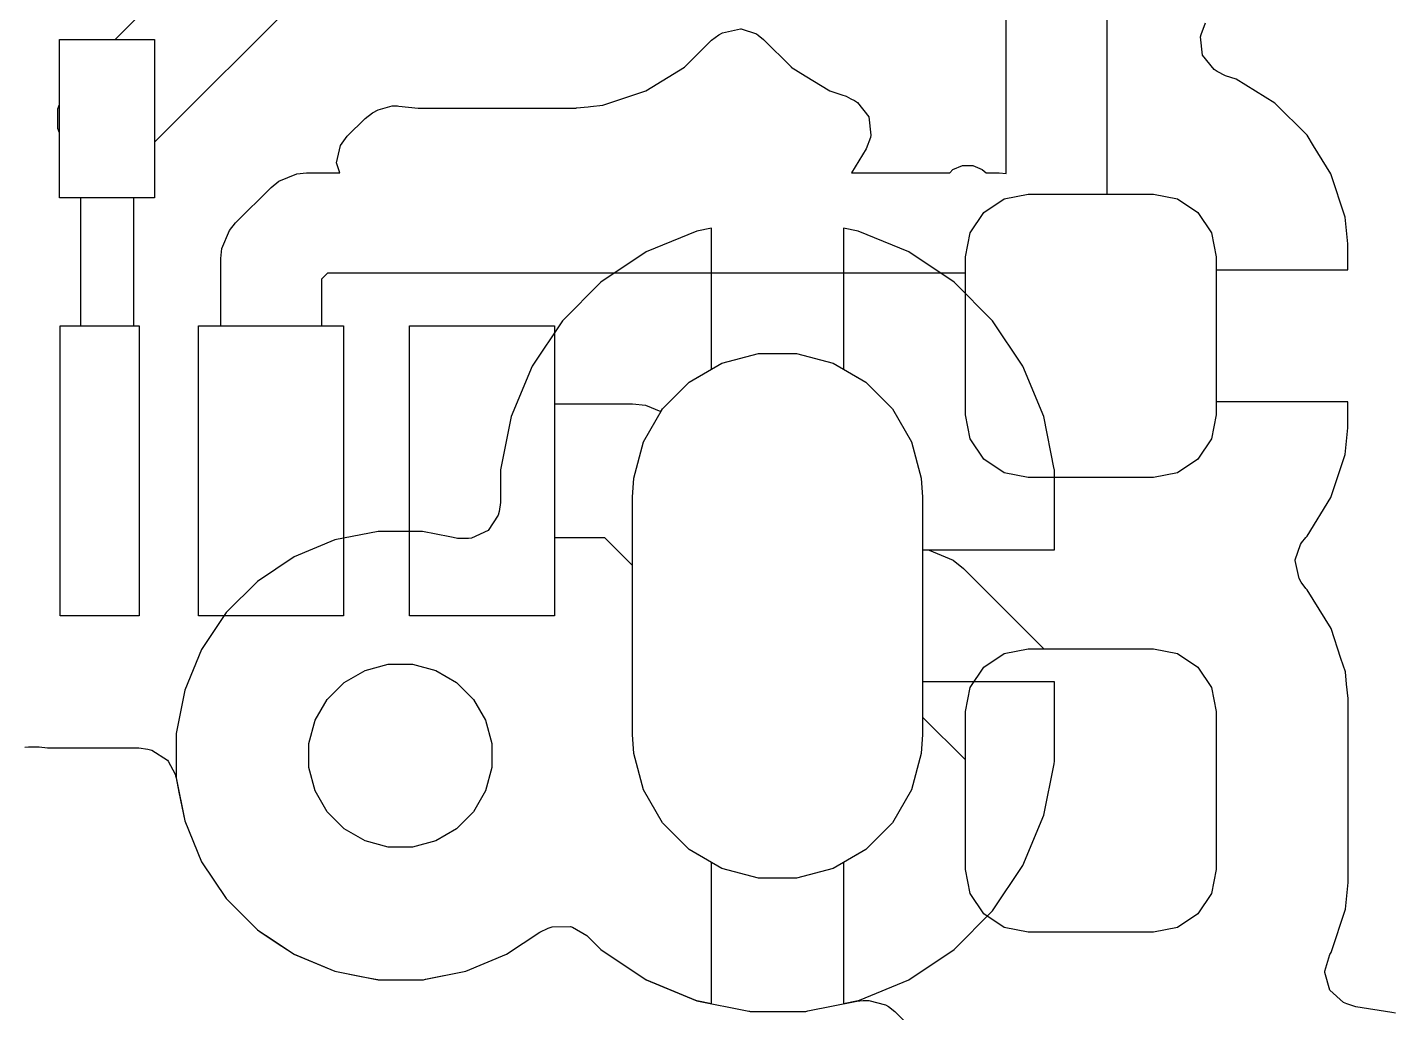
# Model space of a CAD drawing. Header units: millimetres. Extents: x 87.1 to 142.6, y -85.7 to -60.8.
# Drawn here: x 117.3 to 122.49, y -81.12 to -77.38 of the extents above; entities that cross this region are included whole.
import ezdxf

# ---------------------------------------------------------------- set-up
doc = ezdxf.new("R2010")
doc.units = ezdxf.units.MM
for name, color, linetype, true_color in [('B.Cu', 153, 'CONTINUOUS', 0x4d7fc4), ('B.Mask', 4, 'CONTINUOUS', 0x02ffee), ('F.Cu', 13, 'CONTINUOUS', 0xc83434), ('F.Mask', 201, 'CONTINUOUS', 0xd864ff), ('F.Paste', 253, 'CONTINUOUS', 0xb4a09a)]:
    doc.layers.add(name, color=color, linetype=linetype, true_color=true_color)

msp = doc.modelspace()

# ---------------------------------------------------------------- linework, layer by layer
at = {"layer": 'B.Cu', "linetype": 'CONTINUOUS'}
for p, q in [((119.835735, -78.150345), (119.644635, -78.229502)), ((119.835736, -78.150345), (119.835735, -78.150345)), ((119.891998, -78.139154), (119.835736, -78.150345)), ((119.892, -78.139156), (119.891998, -78.139154)), ((119.892, -78.674685), (119.892, -78.139156)), ((120.448261, -78.150345), (120.392, -78.139154)), ((120.392, -78.139154), (120.392, -78.674685)), ((120.448263, -78.150345), (120.448261, -78.150345)), ((120.639363, -78.229502), (120.448263, -78.150345)), ((119.644632, -78.229504), (119.472657, -78.344415)), ((119.644635, -78.229502), (119.644632, -78.229504)), ((120.639366, -78.229504), (120.639363, -78.229502)), ((120.639368, -78.229505), (120.639366, -78.229504)), ((120.811335, -78.34441), (120.639368, -78.229505)), ((119.472654, -78.344417), (119.326417, -78.490654)), ((119.472657, -78.344415), (119.472654, -78.344417)), ((120.811339, -78.344413), (120.811335, -78.34441)), ((120.811341, -78.344415), (120.811339, -78.344413)), ((120.811344, -78.344417), (120.811341, -78.344415)), ((120.957581, -78.490654), (120.811344, -78.344417)), ((119.326415, -78.490657), (119.211504, -78.662632)), ((119.326417, -78.490654), (119.326415, -78.490657)), ((120.957583, -78.490657), (120.957581, -78.490654)), ((120.957586, -78.49066), (120.957583, -78.490657)), ((120.957589, -78.490664), (120.957586, -78.49066)), ((121.072494, -78.662631), (120.957589, -78.490664)), ((119.211502, -78.662635), (119.13235, -78.853725)), ((119.211504, -78.662632), (119.211502, -78.662635)), ((119.807181, -78.723656), (119.892, -78.674685)), ((120.392, -78.674685), (120.476819, -78.723656)), ((121.072499, -78.662641), (121.072494, -78.662631)), ((121.151649, -78.853725), (121.072499, -78.662641)), ((119.705656, -78.825181), (119.807181, -78.723656)), ((120.476819, -78.723656), (120.578344, -78.825181)), ((119.132342, -78.853758), (119.092, -79.056574)), ((119.13235, -78.853725), (119.132342, -78.853758)), ((119.633866, -78.949524), (119.705656, -78.825181)), ((120.578344, -78.825181), (120.650134, -78.949524)), ((121.151651, -78.853733), (121.151649, -78.853725)), ((121.151654, -78.853752), (121.151651, -78.853733)), ((121.151656, -78.853757), (121.151654, -78.853752)), ((121.191408, -79.053608), (121.151656, -78.853757)), ((119.596705, -79.088211), (119.633866, -78.949524)), ((120.650134, -78.949524), (120.687295, -79.088211)), ((119.092, -79.056574), (119.092, -79.179499)), ((121.191909, -79.055843), (121.191408, -79.053608)), ((121.192, -79.056581), (121.191909, -79.055843)), ((121.192, -79.36), (121.192, -79.056581)), ((119.592, -79.16), (119.596705, -79.088211)), ((120.687295, -79.088211), (120.692, -79.16)), ((119.592, -80.06), (119.592, -79.16)), ((120.692, -79.16), (120.692, -79.36)), ((119.086975, -79.21444), (119.083064, -79.227757)), ((119.092, -79.179506), (119.086975, -79.21444)), ((119.092, -79.179499), (119.091999, -79.179503)), ((119.091999, -79.179503), (119.092, -79.179506)), ((119.083064, -79.227757), (119.045287, -79.286533)), ((118.463915, -79.322184), (118.309142, -79.386292)), ((118.463942, -79.322178), (118.463915, -79.322184)), ((118.628226, -79.2895), (118.463942, -79.322178)), ((118.628228, -79.2895), (118.628226, -79.2895)), ((118.628233, -79.2895), (118.628228, -79.2895)), ((118.795767, -79.2895), (118.628233, -79.2895)), ((118.79577, -79.2895), (118.795767, -79.2895)), ((118.899447, -79.310123), (118.79577, -79.2895)), ((118.912498, -79.312719), (118.899447, -79.310123)), ((118.929, -79.316001), (118.912498, -79.312719)), ((118.970831, -79.317121), (118.929, -79.316001)), ((118.981727, -79.315554), (118.970831, -79.317121)), ((118.981729, -79.315555), (118.981727, -79.315554)), ((118.98173, -79.315554), (118.981729, -79.315555)), ((118.981732, -79.315554), (118.98173, -79.315554)), ((119.045287, -79.286533), (118.981732, -79.315554)), ((120.692, -79.36), (121.192, -79.36)), ((118.309142, -79.386292), (118.169834, -79.479374)), ((118.169834, -79.479374), (118.051374, -79.597834)), ((118.051374, -79.597834), (117.958292, -79.737142)), ((117.958292, -79.737142), (117.894184, -79.891915)), ((118.498933, -79.862326), (118.578061, -79.816642)), ((118.578061, -79.816642), (118.666316, -79.792994)), ((118.666316, -79.792994), (118.757684, -79.792994)), ((118.757684, -79.792994), (118.845939, -79.816642)), ((118.845939, -79.816642), (118.925067, -79.862326)), ((117.894178, -79.891942), (117.8615, -80.056225)), ((117.894184, -79.891915), (117.894178, -79.891942)), ((118.434326, -79.926933), (118.498933, -79.862326)), ((118.925067, -79.862326), (118.989674, -79.926933)), ((121.192, -79.86), (120.692, -79.86)), ((120.692, -79.86), (120.692, -80.06)), ((121.192, -80.163418), (121.192, -79.86)), ((118.388642, -80.006061), (118.434326, -79.926933)), ((118.989674, -79.926933), (119.035358, -80.006061)), ((118.364994, -80.094316), (118.388642, -80.006061)), ((119.035358, -80.006061), (119.059006, -80.094316)), ((117.8615, -80.056225), (117.8615, -80.056226)), ((117.8615, -80.056226), (117.8615, -80.056228)), ((117.8615, -80.056228), (117.8615, -80.223771)), ((118.364994, -80.185684), (118.364994, -80.094316)), ((119.059006, -80.094316), (119.059006, -80.185684)), ((119.596705, -80.131789), (119.592, -80.06)), ((120.692, -80.06), (120.687295, -80.131789)), ((119.633866, -80.270476), (119.596705, -80.131789)), ((120.687295, -80.131789), (120.650134, -80.270476)), ((118.388642, -80.273939), (118.364994, -80.185684)), ((119.059006, -80.185684), (119.035358, -80.273939)), ((121.151651, -80.366266), (121.190483, -80.171039)), ((121.190483, -80.171039), (121.191204, -80.168318)), ((121.191204, -80.168318), (121.192, -80.163418)), ((117.8615, -80.223773), (117.861499, -80.223773)), ((117.861499, -80.223773), (117.894178, -80.388056)), ((117.8615, -80.223771), (117.8615, -80.223773)), ((118.434326, -80.353067), (118.388642, -80.273939)), ((119.035358, -80.273939), (118.989674, -80.353067)), ((119.705656, -80.394819), (119.633866, -80.270476)), ((120.650134, -80.270476), (120.578344, -80.394819)), ((118.498933, -80.417674), (118.434326, -80.353067)), ((118.989674, -80.353067), (118.925067, -80.417674)), ((117.894178, -80.388056), (117.894184, -80.388083)), ((117.894184, -80.388083), (117.958292, -80.542856)), ((119.807181, -80.496344), (119.705656, -80.394819)), ((120.578344, -80.394819), (120.476819, -80.496344)), ((121.072499, -80.557358), (121.151649, -80.366274)), ((121.151649, -80.366274), (121.151651, -80.366266)), ((118.578061, -80.463358), (118.498933, -80.417674)), ((118.666316, -80.487006), (118.578061, -80.463358)), ((118.845939, -80.463358), (118.757684, -80.487006)), ((118.925067, -80.417674), (118.845939, -80.463358)), ((118.757684, -80.487006), (118.666316, -80.487006)), ((119.892, -80.545314), (119.807181, -80.496344)), ((120.476819, -80.496344), (120.392, -80.545314)), ((117.958292, -80.542856), (118.051374, -80.682164)), ((119.892, -81.080841), (119.892, -80.545314)), ((120.392, -80.545314), (120.392, -81.080841)), ((120.957589, -80.729335), (121.072494, -80.557368)), ((121.072494, -80.557368), (121.072499, -80.557358)), ((118.051374, -80.682164), (118.169834, -80.800624)), ((120.811339, -80.875586), (120.957586, -80.729339)), ((120.957586, -80.729339), (120.957589, -80.729335)), ((118.169834, -80.800624), (118.200567, -80.821159)), ((118.200567, -80.821159), (118.30913, -80.893699)), ((119.114863, -80.893703), (119.240771, -80.809573)), ((119.240771, -80.809573), (119.2726, -80.794344)), ((119.2726, -80.794344), (119.287523, -80.789671)), ((119.287523, -80.789671), (119.357381, -80.788424)), ((119.357381, -80.788424), (119.357388, -80.788426)), ((119.357388, -80.788426), (119.364473, -80.79037)), ((119.364473, -80.79037), (119.419344, -80.82227)), ((119.419344, -80.82227), (119.472655, -80.875582)), ((119.472655, -80.875582), (119.472657, -80.875583)), ((119.472657, -80.875583), (119.47266, -80.875586)), ((119.47266, -80.875586), (119.472664, -80.875589)), ((119.472664, -80.875589), (119.644631, -80.990494)), ((120.639368, -80.990494), (120.811335, -80.875589)), ((120.811335, -80.875589), (120.811339, -80.875586)), ((118.30913, -80.893699), (118.309134, -80.893701)), ((118.309134, -80.893701), (118.309137, -80.893703)), ((118.309137, -80.893703), (118.463918, -80.957816)), ((118.960082, -80.957816), (119.114863, -80.893703)), ((118.463918, -80.957816), (118.628203, -80.990494)), ((118.795769, -80.990499), (118.960082, -80.957816)), ((118.628203, -80.990494), (118.628228, -80.990499)), ((118.628228, -80.990499), (118.628232, -80.9905)), ((118.628232, -80.9905), (118.628233, -80.9905)), ((118.628233, -80.9905), (118.795768, -80.9905)), ((118.795768, -80.9905), (118.795769, -80.990499)), ((119.644631, -80.990494), (119.644641, -80.990499)), ((119.644641, -80.990499), (119.83166, -81.067965)), ((120.452326, -81.06797), (120.639358, -80.990499)), ((120.639358, -80.990499), (120.639368, -80.990494)), ((119.83166, -81.067965), (119.834222, -81.069134)), ((119.834222, -81.069134), (119.835722, -81.069648)), ((119.835722, -81.069648), (119.835723, -81.069648)), ((119.835723, -81.069648), (119.835725, -81.069649)), ((119.835725, -81.069649), (119.892, -81.080842)), ((119.892, -81.080842), (119.892, -81.080841)), ((120.392, -81.080842), (120.448274, -81.069649)), ((120.392, -81.080841), (120.392, -81.080842)), ((120.448274, -81.069649), (120.448275, -81.069648)), ((120.448275, -81.069648), (120.448277, -81.069648)), ((120.448277, -81.069648), (120.449772, -81.069135)), ((120.449772, -81.069135), (120.452326, -81.06797))]:
    msp.add_line(p, q, dxfattribs=at)
at = {"layer": 'B.Mask', "linetype": 'CONTINUOUS'}
for p, q in [((119.931524, -78.651866), (120.070211, -78.614705)), ((120.070211, -78.614705), (120.213789, -78.614705)), ((120.213789, -78.614705), (120.352476, -78.651866)), ((119.807181, -78.723656), (119.931524, -78.651866)), ((120.352476, -78.651866), (120.476819, -78.723656)), ((119.705656, -78.825181), (119.807181, -78.723656)), ((120.476819, -78.723656), (120.578344, -78.825181)), ((119.633866, -78.949524), (119.705656, -78.825181)), ((120.578344, -78.825181), (120.650134, -78.949524)), ((119.596705, -79.088211), (119.633866, -78.949524)), ((120.650134, -78.949524), (120.687295, -79.088211)), ((119.592, -79.16), (119.596705, -79.088211)), ((120.687295, -79.088211), (120.692, -79.16)), ((119.592, -80.06), (119.592, -79.16)), ((120.692, -79.16), (120.692, -80.06)), ((118.498933, -79.862326), (118.578061, -79.816642)), ((118.578061, -79.816642), (118.666316, -79.792994)), ((118.666316, -79.792994), (118.757684, -79.792994)), ((118.757684, -79.792994), (118.845939, -79.816642)), ((118.845939, -79.816642), (118.925067, -79.862326)), ((118.434326, -79.926933), (118.498933, -79.862326)), ((118.925067, -79.862326), (118.989674, -79.926933)), ((118.388642, -80.006061), (118.434326, -79.926933)), ((118.989674, -79.926933), (119.035358, -80.006061)), ((118.364994, -80.094316), (118.388642, -80.006061)), ((119.035358, -80.006061), (119.059006, -80.094316)), ((118.364994, -80.185684), (118.364994, -80.094316)), ((119.059006, -80.094316), (119.059006, -80.185684)), ((119.596705, -80.131789), (119.592, -80.06)), ((120.692, -80.06), (120.687295, -80.131789)), ((119.633866, -80.270476), (119.596705, -80.131789)), ((120.687295, -80.131789), (120.650134, -80.270476)), ((118.388642, -80.273939), (118.364994, -80.185684)), ((119.059006, -80.185684), (119.035358, -80.273939)), ((118.434326, -80.353067), (118.388642, -80.273939)), ((119.035358, -80.273939), (118.989674, -80.353067)), ((119.705656, -80.394819), (119.633866, -80.270476)), ((120.650134, -80.270476), (120.578344, -80.394819)), ((118.498933, -80.417674), (118.434326, -80.353067)), ((118.989674, -80.353067), (118.925067, -80.417674)), ((119.807181, -80.496344), (119.705656, -80.394819)), ((120.578344, -80.394819), (120.476819, -80.496344)), ((118.578061, -80.463358), (118.498933, -80.417674)), ((118.666316, -80.487006), (118.578061, -80.463358)), ((118.845939, -80.463358), (118.757684, -80.487006)), ((118.925067, -80.417674), (118.845939, -80.463358)), ((118.757684, -80.487006), (118.666316, -80.487006)), ((119.931524, -80.568134), (119.807181, -80.496344)), ((120.476819, -80.496344), (120.352476, -80.568134)), ((120.070211, -80.605295), (119.931524, -80.568134)), ((120.352476, -80.568134), (120.213789, -80.605295)), ((120.213789, -80.605295), (120.070211, -80.605295))]:
    msp.add_line(p, q, dxfattribs=at)
at = {"layer": 'F.Cu', "linetype": 'CONTINUOUS'}
for p, q in [((117.630593, -77.424), (118.481297, -76.573296)), ((118.600859, -76.992549), (117.780001, -77.813408)), ((121.3905, -77.004), (121.3905, -78.01)), ((121.0095, -77.931708), (121.0095, -77.183)), ((119.919821, -77.40547), (119.933541, -77.397978)), ((119.933541, -77.397978), (120.001798, -77.383128)), ((120.001798, -77.383128), (120.003608, -77.383257)), ((120.003608, -77.383257), (120.061808, -77.402625)), ((120.061808, -77.402625), (120.068321, -77.406811)), ((121.747727, -77.4042), (121.764243, -77.360968)), ((117.420001, -77.670322), (117.420001, -77.424)), ((117.420001, -77.424), (117.630593, -77.424)), ((119.78985, -77.52834), (119.891574, -77.426614)), ((119.891574, -77.426614), (119.919821, -77.40547)), ((120.068321, -77.406811), (120.088956, -77.423439)), ((120.088956, -77.423439), (120.193461, -77.527944)), ((121.746048, -77.413577), (121.747727, -77.4042)), ((121.753612, -77.483034), (121.746048, -77.413577)), ((121.797527, -77.537378), (121.753612, -77.483034)), ((119.643016, -77.618908), (119.78985, -77.52834)), ((120.193461, -77.527944), (120.193465, -77.527947)), ((120.193465, -77.527947), (120.193471, -77.52795)), ((120.193471, -77.52795), (120.19348, -77.527957)), ((120.19348, -77.527957), (120.246983, -77.560958)), ((121.808937, -77.545277), (121.797527, -77.537378)), ((121.840513, -77.56103), (121.808937, -77.545277)), ((120.246983, -77.560958), (120.340188, -77.618448)), ((121.8813, -77.574545), (121.840513, -77.56103)), ((121.881301, -77.574546), (121.8813, -77.574545)), ((121.881306, -77.574549), (121.881301, -77.574546)), ((121.881311, -77.574551), (121.881306, -77.574549)), ((121.881313, -77.574552), (121.881311, -77.574551)), ((121.88132, -77.574556), (121.881313, -77.574552)), ((122.028018, -77.665041), (121.88132, -77.574556)), ((119.479253, -77.673174), (119.643016, -77.618908)), ((120.340188, -77.618448), (120.340199, -77.618453)), ((120.340199, -77.618453), (120.38597, -77.63362)), ((120.38597, -77.63362), (120.401741, -77.638846)), ((120.401741, -77.638846), (120.420587, -77.648248)), ((120.420587, -77.648248), (120.433318, -77.654599)), ((120.433318, -77.654599), (120.444729, -77.662499)), ((120.444729, -77.662499), (120.488643, -77.716842)), ((117.413161, -77.686835), (117.420001, -77.670322)), ((117.413161, -77.761165), (117.413161, -77.686835)), ((118.578481, -77.722738), (118.606727, -77.701595)), ((118.606727, -77.701595), (118.627862, -77.690054)), ((118.627862, -77.690054), (118.680319, -77.675084)), ((118.680319, -77.675084), (118.681568, -77.675014)), ((118.681568, -77.675014), (118.695546, -77.675332)), ((118.695546, -77.675332), (118.696135, -77.675204)), ((118.696135, -77.675204), (118.696538, -77.675354)), ((118.696538, -77.675354), (118.701113, -77.675458)), ((118.701113, -77.675458), (118.706212, -77.675979)), ((118.706212, -77.675979), (118.706217, -77.675981)), ((118.706217, -77.675981), (118.706218, -77.67598)), ((118.706218, -77.67598), (118.779823, -77.6835)), ((118.779823, -77.6835), (119.378176, -77.683499)), ((119.378176, -77.683499), (119.378184, -77.683498)), ((119.378184, -77.683498), (119.378187, -77.683498)), ((119.378187, -77.683498), (119.378195, -77.683497)), ((119.378195, -77.683497), (119.378485, -77.683479)), ((119.378485, -77.683479), (119.379501, -77.683363)), ((119.379501, -77.683363), (119.423842, -77.678833)), ((119.423842, -77.678833), (119.433531, -77.677844)), ((119.433531, -77.677843), (119.479253, -77.673174)), ((119.433531, -77.677844), (119.433531, -77.677843)), ((122.028028, -77.665048), (122.028018, -77.665041)), ((122.028034, -77.665052), (122.028028, -77.665048)), ((122.028038, -77.665055), (122.028034, -77.665052)), ((122.02804, -77.665057), (122.028038, -77.665055)), ((122.028043, -77.665059), (122.02804, -77.665057)), ((122.149939, -77.786955), (122.028043, -77.665059)), ((117.420001, -77.777677), (117.413161, -77.761165)), ((118.510906, -77.790313), (118.578481, -77.722738)), ((120.488643, -77.716842), (120.496207, -77.786301)), ((117.420001, -78.024), (117.420001, -77.777677)), ((117.780001, -77.813408), (117.780001, -78.024)), ((118.485649, -77.825741), (118.490843, -77.816621)), ((118.490843, -77.816621), (118.510906, -77.790313)), ((120.494529, -77.795671), (120.478008, -77.838915)), ((120.496206, -77.786304), (120.494529, -77.795671)), ((120.496207, -77.786301), (120.496206, -77.786304)), ((122.149941, -77.786958), (122.149939, -77.786955)), ((122.149944, -77.786961), (122.149941, -77.786958)), ((122.149947, -77.786965), (122.149944, -77.786961)), ((122.149952, -77.786973), (122.149947, -77.786965)), ((122.149957, -77.78698), (122.149952, -77.786973)), ((122.1748, -77.827257), (122.149957, -77.78698)), ((118.469482, -77.891521), (118.485649, -77.825741)), ((120.478008, -77.838915), (120.422441, -77.929)), ((122.240448, -77.933688), (122.1748, -77.827257)), ((118.481954, -77.929), (118.469482, -77.891521)), ((120.794796, -77.929), (120.806943, -77.916853)), ((120.806943, -77.916853), (120.842991, -77.901921)), ((120.842991, -77.901921), (120.882009, -77.901921)), ((120.882009, -77.901921), (120.918057, -77.916853)), ((120.918057, -77.916853), (120.932859, -77.929)), ((118.221796, -77.984796), (118.250664, -77.961104)), ((118.250664, -77.961104), (118.319335, -77.93266)), ((118.319335, -77.93266), (118.3565, -77.929)), ((118.3565, -77.929), (118.481954, -77.929)), ((120.422441, -77.929), (120.794796, -77.929)), ((120.932859, -77.929), (120.982, -77.929)), ((120.982, -77.929), (121.0095, -77.931708)), ((122.240453, -77.933699), (122.240448, -77.933688)), ((122.29468, -78.097347), (122.240453, -77.933699)), ((117.500001, -78.024), (117.420001, -78.024)), ((117.500001, -78.51), (117.500001, -78.024)), ((117.780001, -78.024), (117.700001, -78.024)), ((117.700001, -78.024), (117.700001, -78.51)), ((118.087296, -78.119296), (118.221796, -77.984796)), ((121.3905, -78.01), (121.5675, -78.01)), ((121.5675, -78.01), (121.658387, -78.028079)), ((121.658387, -78.028079), (121.735438, -78.079562)), ((118.063605, -78.148164), (118.087296, -78.119296)), ((121.735438, -78.079562), (121.786921, -78.156613)), ((122.304998, -78.198345), (122.29468, -78.097347)), ((118.03516, -78.216835), (118.063605, -78.148164)), ((121.786921, -78.156613), (121.805, -78.2475)), ((118.0315, -78.254), (118.03516, -78.216835)), ((122.304999, -78.19836), (122.304998, -78.198345)), ((122.304999, -78.198364), (122.304999, -78.19836)), ((122.304999, -78.2975), (122.304999, -78.198364)), ((118.0315, -78.51), (118.0315, -78.254)), ((121.805, -78.2475), (121.805, -78.2975)), ((118.435408, -78.31), (118.4125, -78.332908)), ((118.4125, -78.332908), (118.4125, -78.51)), ((120.855, -78.31), (118.435408, -78.31)), ((120.855, -78.8475), (120.855, -78.31)), ((121.805, -78.2975), (122.304999, -78.2975)), ((117.422, -79.61), (117.422, -78.51)), ((117.422, -78.51), (117.500001, -78.51)), ((117.700001, -78.51), (117.722, -78.51)), ((117.722, -78.51), (117.722, -79.61)), ((117.947, -79.61), (117.947, -78.51)), ((117.947, -78.51), (118.0315, -78.51)), ((118.4125, -78.51), (118.497, -78.51)), ((118.497, -78.51), (118.497, -79.61)), ((118.747, -79.61), (118.747, -78.51)), ((118.747, -78.51), (119.297, -78.51)), ((119.297, -78.51), (119.297, -78.806)), ((119.931524, -78.651866), (120.070211, -78.614705)), ((120.070211, -78.614705), (120.213789, -78.614705)), ((120.213789, -78.614705), (120.352476, -78.651866)), ((119.807181, -78.723656), (119.931524, -78.651866)), ((120.352476, -78.651866), (120.476819, -78.723656)), ((119.705656, -78.825181), (119.807181, -78.723656)), ((120.476819, -78.723656), (120.578344, -78.825181)), ((122.305, -78.7975), (121.805, -78.7975)), ((121.805, -78.7975), (121.805, -78.8475)), ((122.305, -78.896641), (122.305, -78.7975)), ((119.297, -78.806), (119.592, -78.806)), ((119.592, -78.806), (119.641553, -78.810881)), ((119.641553, -78.810881), (119.699947, -78.835068)), ((119.699947, -78.835068), (119.705656, -78.825181)), ((120.578344, -78.825181), (120.650134, -78.949524)), ((120.873079, -78.938387), (120.855, -78.8475)), ((121.805, -78.8475), (121.786921, -78.938387)), ((122.29468, -78.997652), (122.304999, -78.896654)), ((122.304999, -78.896654), (122.305, -78.896641)), ((120.650134, -78.949524), (120.687295, -79.088211)), ((120.924562, -79.015438), (120.873079, -78.938387)), ((121.786921, -78.938387), (121.735438, -79.015438)), ((122.240453, -79.1613), (122.29468, -78.997652)), ((121.001613, -79.066921), (120.924562, -79.015438)), ((121.735438, -79.015438), (121.658387, -79.066921)), ((120.687295, -79.088211), (120.692, -79.16)), ((121.0925, -79.085), (121.001613, -79.066921)), ((121.5675, -79.085), (121.0925, -79.085)), ((121.658387, -79.066921), (121.5675, -79.085)), ((120.692, -79.16), (120.692, -79.358413)), ((122.149947, -79.308035), (122.240448, -79.161311)), ((122.240448, -79.161311), (122.240453, -79.1613)), ((119.48679, -79.314), (119.297, -79.314)), ((119.297, -79.314), (119.297, -79.61)), ((119.592, -79.41921), (119.48679, -79.314)), ((122.128812, -79.333177), (122.145452, -79.312529)), ((122.145452, -79.312529), (122.149947, -79.308035)), ((120.692, -79.358413), (120.717053, -79.360881)), ((120.717053, -79.360881), (120.808615, -79.398807)), ((122.105258, -79.397884), (122.124627, -79.339689)), ((122.124627, -79.339689), (122.128812, -79.333177)), ((119.592, -80.06), (119.592, -79.41921)), ((120.808615, -79.398807), (120.808619, -79.398811)), ((120.808619, -79.398811), (120.847105, -79.430395)), ((122.105129, -79.399688), (122.105258, -79.397884)), ((122.11998, -79.467957), (122.105129, -79.399688)), ((120.847105, -79.430395), (121.15171, -79.735)), ((122.127472, -79.481678), (122.11998, -79.467957)), ((122.145665, -79.505982), (122.127472, -79.481678)), ((122.148624, -79.509934), (122.145665, -79.505982)), ((122.15034, -79.51165), (122.148624, -79.509934)), ((122.240908, -79.658484), (122.15034, -79.51165)), ((117.722, -79.61), (117.422, -79.61)), ((118.497, -79.61), (117.947, -79.61)), ((119.297, -79.61), (118.747, -79.61)), ((122.278264, -79.771216), (122.240908, -79.658484)), ((121.15171, -79.735), (121.5675, -79.735)), ((121.5675, -79.735), (121.658387, -79.753079)), ((121.658387, -79.753079), (121.735438, -79.804562)), ((122.295174, -79.822247), (122.278264, -79.771216)), ((118.498933, -79.862326), (118.578061, -79.816642)), ((118.578061, -79.816642), (118.666316, -79.792994)), ((118.666316, -79.792994), (118.757684, -79.792994)), ((118.757684, -79.792994), (118.845939, -79.816642)), ((118.845939, -79.816642), (118.925067, -79.862326)), ((121.735438, -79.804562), (121.786921, -79.881613)), ((122.299988, -79.869378), (122.295174, -79.822247)), ((118.434326, -79.926933), (118.498933, -79.862326)), ((118.925067, -79.862326), (118.989674, -79.926933)), ((121.786921, -79.881613), (121.805, -79.9725)), ((122.305499, -79.923324), (122.299988, -79.869378)), ((118.388642, -80.006061), (118.434326, -79.926933)), ((118.989674, -79.926933), (119.035358, -80.006061)), ((122.3055, -80.621677), (122.305499, -79.923324)), ((120.855, -80.15671), (120.692, -79.99371)), ((120.692, -79.99371), (120.692, -80.06)), ((121.805, -79.9725), (121.805, -80.5725)), ((118.364994, -80.094316), (118.388642, -80.006061)), ((119.035358, -80.006061), (119.059006, -80.094316)), ((118.364994, -80.185684), (118.364994, -80.094316)), ((119.059006, -80.094316), (119.059006, -80.185684)), ((119.596705, -80.131789), (119.592, -80.06)), ((120.692, -80.06), (120.687295, -80.131789)), ((117.287596, -80.108593), (117.302143, -80.107029)), ((117.302143, -80.107029), (117.315387, -80.10632)), ((117.315387, -80.10632), (117.328608, -80.10632)), ((117.328608, -80.10632), (117.341864, -80.107031)), ((117.341864, -80.107031), (117.374127, -80.1105)), ((117.374127, -80.1105), (117.72013, -80.110499)), ((117.72013, -80.110499), (117.755062, -80.115521)), ((117.755062, -80.115521), (117.770059, -80.119925)), ((117.770059, -80.119925), (117.828825, -80.157686)), ((119.633866, -80.270476), (119.596705, -80.131789)), ((120.687295, -80.131789), (120.650134, -80.270476)), ((117.828825, -80.157686), (117.832123, -80.161491)), ((117.832123, -80.161491), (117.858145, -80.210419)), ((118.388642, -80.273939), (118.364994, -80.185684)), ((119.059006, -80.185684), (119.035358, -80.273939)), ((120.855, -80.5725), (120.855, -80.15671)), ((117.858145, -80.210419), (117.859727, -80.216285)), ((117.859727, -80.216285), (117.861619, -80.224373)), ((117.861619, -80.224373), (117.872429, -80.278716)), ((117.872429, -80.278716), (117.894178, -80.388056)), ((118.434326, -80.353067), (118.388642, -80.273939)), ((119.035358, -80.273939), (118.989674, -80.353067)), ((119.705656, -80.394819), (119.633866, -80.270476)), ((120.650134, -80.270476), (120.578344, -80.394819)), ((118.498933, -80.417674), (118.434326, -80.353067)), ((118.989674, -80.353067), (118.925067, -80.417674)), ((117.894178, -80.388056), (117.894184, -80.388083)), ((117.894184, -80.388083), (117.958292, -80.542856)), ((119.807181, -80.496344), (119.705656, -80.394819)), ((120.578344, -80.394819), (120.476819, -80.496344)), ((118.578061, -80.463358), (118.498933, -80.417674)), ((118.666316, -80.487006), (118.578061, -80.463358)), ((118.845939, -80.463358), (118.757684, -80.487006)), ((118.925067, -80.417674), (118.845939, -80.463358)), ((118.757684, -80.487006), (118.666316, -80.487006)), ((119.931524, -80.568134), (119.807181, -80.496344)), ((120.476819, -80.496344), (120.352476, -80.568134)), ((117.958292, -80.542856), (118.051374, -80.682164)), ((120.070211, -80.605295), (119.931524, -80.568134)), ((120.352476, -80.568134), (120.213789, -80.605295)), ((120.213789, -80.605295), (120.070211, -80.605295)), ((120.873079, -80.663387), (120.855, -80.5725)), ((121.805, -80.5725), (121.786921, -80.663387)), ((120.924562, -80.740438), (120.873079, -80.663387)), ((121.786921, -80.663387), (121.735438, -80.740438)), ((122.295174, -80.722753), (122.3055, -80.621677)), ((118.051374, -80.682164), (118.169833, -80.800623)), ((122.240908, -80.886516), (122.295174, -80.722753)), ((121.001613, -80.791921), (120.924562, -80.740438)), ((121.735438, -80.740438), (121.658387, -80.791921)), ((118.169833, -80.800623), (118.169838, -80.800627)), ((118.169838, -80.800627), (118.188356, -80.813)), ((118.188356, -80.813), (118.262494, -80.862537)), ((119.114863, -80.893703), (119.240351, -80.809853)), ((119.240351, -80.809853), (119.272179, -80.794626)), ((119.272179, -80.794626), (119.287102, -80.789953)), ((119.287102, -80.789953), (119.35696, -80.788708)), ((119.35696, -80.788708), (119.356964, -80.788709)), ((119.356964, -80.788709), (119.364049, -80.790653)), ((119.364049, -80.790653), (119.41892, -80.822553)), ((119.41892, -80.822553), (119.472336, -80.87597)), ((121.0925, -80.81), (121.001613, -80.791921)), ((121.5675, -80.81), (121.0925, -80.81)), ((121.658387, -80.791921), (121.5675, -80.81)), ((118.262494, -80.862537), (118.309137, -80.893703)), ((119.472336, -80.87597), (119.472342, -80.875975)), ((119.472342, -80.875975), (119.472349, -80.87598)), ((119.472349, -80.87598), (119.472348, -80.87598)), ((119.472348, -80.87598), (119.472411, -80.876032)), ((119.472411, -80.876032), (119.472448, -80.876046)), ((119.472448, -80.876046), (119.644402, -80.990941)), ((118.309137, -80.893703), (118.309138, -80.893703)), ((118.309138, -80.893703), (118.309139, -80.893704)), ((118.309139, -80.893704), (118.309141, -80.893705)), ((118.309141, -80.893705), (118.310158, -80.894384)), ((118.310158, -80.894384), (118.314743, -80.896025)), ((118.314743, -80.896025), (118.344201, -80.908227)), ((118.344201, -80.908227), (118.463918, -80.957816)), ((118.960082, -80.957816), (119.114863, -80.893703)), ((122.217833, -80.957341), (122.236286, -80.894009)), ((122.236286, -80.894009), (122.240907, -80.886518)), ((122.240907, -80.886518), (122.240908, -80.886516)), ((118.463918, -80.957816), (118.562787, -80.977482)), ((118.562787, -80.977482), (118.625257, -80.989908)), ((118.807742, -80.988117), (118.960082, -80.957816)), ((122.217759, -80.96252), (122.217833, -80.957341)), ((122.236482, -81.029833), (122.217759, -80.96252)), ((118.625257, -80.989908), (118.627492, -80.990409)), ((118.627492, -80.990409), (118.62823, -80.9905)), ((118.62823, -80.9905), (118.795768, -80.9905)), ((118.795768, -80.9905), (118.799889, -80.9905)), ((118.799889, -80.9905), (118.807742, -80.988117)), ((119.644402, -80.990941), (119.83558, -81.07013)), ((122.288626, -81.076338), (122.236482, -81.029833)), ((119.83558, -81.07013), (120.027394, -81.108284)), ((120.257442, -81.108116), (120.44332, -81.071144)), ((120.44332, -81.071144), (120.466378, -81.068768)), ((120.466378, -81.068768), (120.488044, -81.068572)), ((120.488044, -81.068572), (120.551953, -81.085643)), ((120.551953, -81.085643), (120.56251, -81.091843)), ((122.301168, -81.082284), (122.288626, -81.076338)), ((122.33489, -81.092711), (122.301168, -81.082284)), ((120.027394, -81.108284), (120.033147, -81.109428)), ((120.033147, -81.109428), (120.035578, -81.109912)), ((120.035578, -81.109912), (120.037795, -81.110409)), ((120.037795, -81.110409), (120.038532, -81.1105)), ((120.038532, -81.1105), (120.245466, -81.1105)), ((120.245466, -81.1105), (120.249587, -81.1105)), ((120.249587, -81.1105), (120.257442, -81.108116)), ((120.56251, -81.091843), (120.587396, -81.111086)), ((120.587396, -81.111086), (120.631648, -81.155338)), ((122.471293, -81.114315), (122.33489, -81.092711)), ((122.4713, -81.114316), (122.471293, -81.114315)), ((122.485697, -81.116597), (122.4713, -81.114316))]:
    msp.add_line(p, q, dxfattribs=at)
at = {"layer": 'F.Mask', "linetype": 'CONTINUOUS'}
for p, q in [((117.420001, -78.024), (117.420001, -77.424)), ((117.420001, -77.424), (117.780001, -77.424)), ((117.780001, -77.424), (117.780001, -78.024)), ((117.780001, -78.024), (117.420001, -78.024)), ((121.001613, -78.028079), (121.0925, -78.01)), ((121.0925, -78.01), (121.5675, -78.01)), ((121.5675, -78.01), (121.658387, -78.028079)), ((120.924562, -78.079562), (121.001613, -78.028079)), ((121.658387, -78.028079), (121.735438, -78.079562)), ((120.873079, -78.156613), (120.924562, -78.079562)), ((121.735438, -78.079562), (121.786921, -78.156613)), ((120.855, -78.2475), (120.873079, -78.156613)), ((121.786921, -78.156613), (121.805, -78.2475)), ((120.855, -78.8475), (120.855, -78.2475)), ((121.805, -78.2475), (121.805, -78.8475)), ((117.422, -79.61), (117.422, -78.51)), ((117.422, -78.51), (117.722, -78.51)), ((117.722, -78.51), (117.722, -79.61)), ((117.947, -79.61), (117.947, -78.51)), ((117.947, -78.51), (118.497, -78.51)), ((118.497, -78.51), (118.497, -79.61)), ((118.747, -79.61), (118.747, -78.51)), ((118.747, -78.51), (119.297, -78.51)), ((119.297, -78.51), (119.297, -79.61)), ((119.931524, -78.651866), (120.070211, -78.614705)), ((120.070211, -78.614705), (120.213789, -78.614705)), ((120.213789, -78.614705), (120.352476, -78.651866)), ((119.807181, -78.723656), (119.931524, -78.651866)), ((120.352476, -78.651866), (120.476819, -78.723656)), ((119.705656, -78.825181), (119.807181, -78.723656)), ((120.476819, -78.723656), (120.578344, -78.825181)), ((119.633866, -78.949524), (119.705656, -78.825181)), ((120.578344, -78.825181), (120.650134, -78.949524)), ((120.873079, -78.938387), (120.855, -78.8475)), ((121.805, -78.8475), (121.786921, -78.938387)), ((119.596705, -79.088211), (119.633866, -78.949524)), ((120.650134, -78.949524), (120.687295, -79.088211)), ((120.924562, -79.015438), (120.873079, -78.938387)), ((121.786921, -78.938387), (121.735438, -79.015438)), ((121.001613, -79.066921), (120.924562, -79.015438)), ((121.735438, -79.015438), (121.658387, -79.066921)), ((119.592, -79.16), (119.596705, -79.088211)), ((120.687295, -79.088211), (120.692, -79.16)), ((121.0925, -79.085), (121.001613, -79.066921)), ((121.5675, -79.085), (121.0925, -79.085)), ((121.658387, -79.066921), (121.5675, -79.085)), ((119.592, -80.06), (119.592, -79.16)), ((120.692, -79.16), (120.692, -80.06)), ((117.722, -79.61), (117.422, -79.61)), ((118.497, -79.61), (117.947, -79.61)), ((119.297, -79.61), (118.747, -79.61)), ((121.001613, -79.753079), (121.0925, -79.735)), ((121.0925, -79.735), (121.5675, -79.735)), ((121.5675, -79.735), (121.658387, -79.753079)), ((120.924562, -79.804562), (121.001613, -79.753079)), ((121.658387, -79.753079), (121.735438, -79.804562)), ((118.498933, -79.862326), (118.578061, -79.816642)), ((118.578061, -79.816642), (118.666316, -79.792994)), ((118.666316, -79.792994), (118.757684, -79.792994)), ((118.757684, -79.792994), (118.845939, -79.816642)), ((118.845939, -79.816642), (118.925067, -79.862326)), ((120.873079, -79.881613), (120.924562, -79.804562)), ((121.735438, -79.804562), (121.786921, -79.881613)), ((118.434326, -79.926933), (118.498933, -79.862326)), ((118.925067, -79.862326), (118.989674, -79.926933)), ((120.855, -79.9725), (120.873079, -79.881613)), ((121.786921, -79.881613), (121.805, -79.9725)), ((118.388642, -80.006061), (118.434326, -79.926933)), ((118.989674, -79.926933), (119.035358, -80.006061)), ((120.855, -80.5725), (120.855, -79.9725)), ((121.805, -79.9725), (121.805, -80.5725)), ((118.364994, -80.094316), (118.388642, -80.006061)), ((119.035358, -80.006061), (119.059006, -80.094316)), ((118.364994, -80.185684), (118.364994, -80.094316)), ((119.059006, -80.094316), (119.059006, -80.185684)), ((119.596705, -80.131789), (119.592, -80.06)), ((120.692, -80.06), (120.687295, -80.131789)), ((119.633866, -80.270476), (119.596705, -80.131789)), ((120.687295, -80.131789), (120.650134, -80.270476)), ((118.388642, -80.273939), (118.364994, -80.185684)), ((119.059006, -80.185684), (119.035358, -80.273939)), ((118.434326, -80.353067), (118.388642, -80.273939)), ((119.035358, -80.273939), (118.989674, -80.353067)), ((119.705656, -80.394819), (119.633866, -80.270476)), ((120.650134, -80.270476), (120.578344, -80.394819)), ((118.498933, -80.417674), (118.434326, -80.353067)), ((118.989674, -80.353067), (118.925067, -80.417674)), ((119.807181, -80.496344), (119.705656, -80.394819)), ((120.578344, -80.394819), (120.476819, -80.496344)), ((118.578061, -80.463358), (118.498933, -80.417674)), ((118.666316, -80.487006), (118.578061, -80.463358)), ((118.845939, -80.463358), (118.757684, -80.487006)), ((118.925067, -80.417674), (118.845939, -80.463358)), ((118.757684, -80.487006), (118.666316, -80.487006)), ((119.931524, -80.568134), (119.807181, -80.496344)), ((120.476819, -80.496344), (120.352476, -80.568134)), ((120.070211, -80.605295), (119.931524, -80.568134)), ((120.352476, -80.568134), (120.213789, -80.605295)), ((120.213789, -80.605295), (120.070211, -80.605295)), ((120.873079, -80.663387), (120.855, -80.5725)), ((121.805, -80.5725), (121.786921, -80.663387)), ((120.924562, -80.740438), (120.873079, -80.663387)), ((121.786921, -80.663387), (121.735438, -80.740438)), ((121.001613, -80.791921), (120.924562, -80.740438)), ((121.735438, -80.740438), (121.658387, -80.791921)), ((121.0925, -80.81), (121.001613, -80.791921)), ((121.5675, -80.81), (121.0925, -80.81)), ((121.658387, -80.791921), (121.5675, -80.81))]:
    msp.add_line(p, q, dxfattribs=at)
at = {"layer": 'F.Paste', "linetype": 'CONTINUOUS'}
for p, q in [((117.420001, -78.024), (117.420001, -77.424)), ((117.420001, -77.424), (117.780001, -77.424)), ((117.780001, -77.424), (117.780001, -78.024)), ((117.780001, -78.024), (117.420001, -78.024)), ((121.001613, -78.028079), (121.0925, -78.01)), ((121.0925, -78.01), (121.5675, -78.01)), ((121.5675, -78.01), (121.658387, -78.028079)), ((120.924562, -78.079562), (121.001613, -78.028079)), ((121.658387, -78.028079), (121.735438, -78.079562)), ((120.873079, -78.156613), (120.924562, -78.079562)), ((121.735438, -78.079562), (121.786921, -78.156613)), ((120.855, -78.2475), (120.873079, -78.156613)), ((121.786921, -78.156613), (121.805, -78.2475)), ((120.855, -78.8475), (120.855, -78.2475)), ((121.805, -78.2475), (121.805, -78.8475)), ((117.422, -79.61), (117.422, -78.51)), ((117.422, -78.51), (117.722, -78.51)), ((117.722, -78.51), (117.722, -79.61)), ((117.947, -79.61), (117.947, -78.51)), ((117.947, -78.51), (118.497, -78.51)), ((118.497, -78.51), (118.497, -79.61)), ((118.747, -79.61), (118.747, -78.51)), ((118.747, -78.51), (119.297, -78.51)), ((119.297, -78.51), (119.297, -79.61)), ((120.873079, -78.938387), (120.855, -78.8475)), ((121.805, -78.8475), (121.786921, -78.938387)), ((120.924562, -79.015438), (120.873079, -78.938387)), ((121.786921, -78.938387), (121.735438, -79.015438)), ((121.001613, -79.066921), (120.924562, -79.015438)), ((121.735438, -79.015438), (121.658387, -79.066921)), ((121.0925, -79.085), (121.001613, -79.066921)), ((121.5675, -79.085), (121.0925, -79.085)), ((121.658387, -79.066921), (121.5675, -79.085)), ((117.722, -79.61), (117.422, -79.61)), ((118.497, -79.61), (117.947, -79.61)), ((119.297, -79.61), (118.747, -79.61)), ((121.001613, -79.753079), (121.0925, -79.735)), ((121.0925, -79.735), (121.5675, -79.735)), ((121.5675, -79.735), (121.658387, -79.753079)), ((120.924562, -79.804562), (121.001613, -79.753079)), ((121.658387, -79.753079), (121.735438, -79.804562)), ((120.873079, -79.881613), (120.924562, -79.804562)), ((121.735438, -79.804562), (121.786921, -79.881613)), ((120.855, -79.9725), (120.873079, -79.881613)), ((121.786921, -79.881613), (121.805, -79.9725)), ((120.855, -80.5725), (120.855, -79.9725)), ((121.805, -79.9725), (121.805, -80.5725)), ((120.873079, -80.663387), (120.855, -80.5725)), ((121.805, -80.5725), (121.786921, -80.663387)), ((120.924562, -80.740438), (120.873079, -80.663387)), ((121.786921, -80.663387), (121.735438, -80.740438)), ((121.001613, -80.791921), (120.924562, -80.740438)), ((121.735438, -80.740438), (121.658387, -80.791921)), ((121.0925, -80.81), (121.001613, -80.791921)), ((121.5675, -80.81), (121.0925, -80.81)), ((121.658387, -80.791921), (121.5675, -80.81))]:
    msp.add_line(p, q, dxfattribs=at)

doc.saveas('drawing.dxf')
